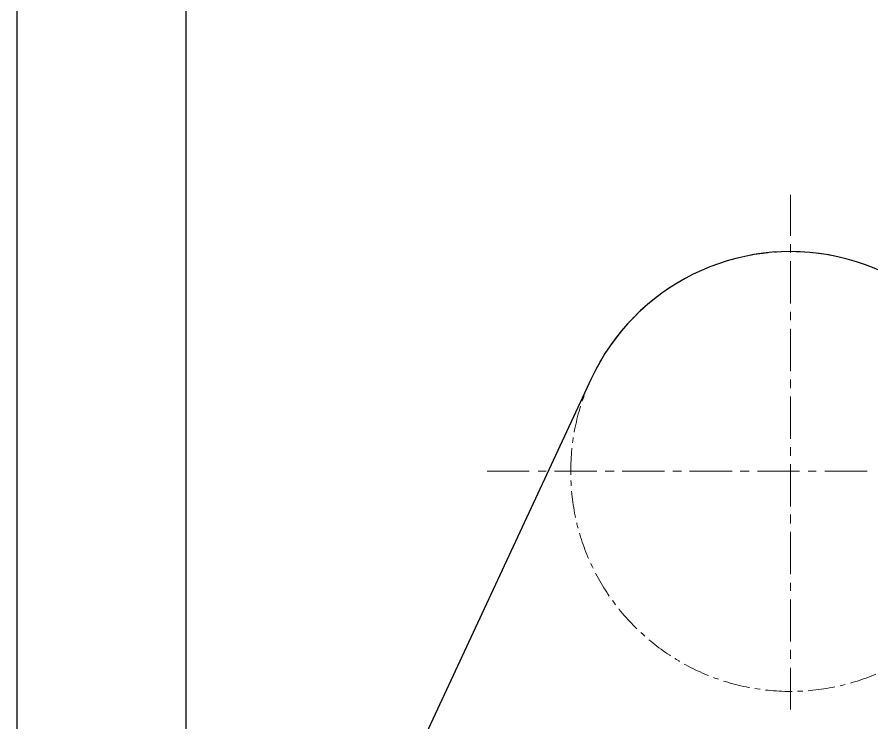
# Model space of a CAD drawing. Header units: millimetres. Extents: x -665 to 1025160, y -28012 to 4210.
# Drawn here: x 1451 to 2462, y -7264 to -6430 of the extents above; entities that cross this region are included whole.
import ezdxf

# ---------------------------------------------------------------- set-up
doc = ezdxf.new("R2010")
doc.units = ezdxf.units.MM
doc.linetypes.add('$1$CENTER', pattern=[50.8, 31.75, -6.35, 6.35, -6.35])
doc.layers.add('$1$CL', color=2, linetype='$1$CENTER', lineweight=0)
doc.layers.add('AA_Architecture', color=7, linetype='Continuous')

msp = doc.modelspace()

# ---------------------------------------------------------------- linework, layer by layer
at = {"layer": '$1$CL', "color": 1, "linetype": 'Continuous', "lineweight": 30}
msp.add_line((2129.919, -6857.419), (1794.313, -7578.259), dxfattribs=at)
at = {"layer": '$1$CL'}
msp.add_circle((2365.625, -6967.158), 260, dxfattribs=at)
at = {"layer": '$1$CL', "color": 1, "linetype": 'Continuous', "lineweight": 30}
msp.add_arc((2365.625, -6967.158), 260, 0, 155.034432, dxfattribs=at)
at = {"color": 7, "linetype": 'Continuous', "lineweight": 20, "true_color": 0x000007}
for points in [[(2365.625, -6639.877), (2365.625, -6688.332), (2365.625, -6688.332)], [(2365.625, -6698.339), (2365.625, -6708.346), (2365.625, -6708.346)], [(2365.625, -6718.353), (2365.625, -6768.389), (2365.625, -6768.389)], [(2365.625, -6778.396), (2365.625, -6788.403), (2365.625, -6788.403)], [(2365.625, -6798.41), (2365.625, -6848.446), (2365.625, -6848.446)], [(2365.625, -6858.453), (2365.625, -6868.46), (2365.625, -6868.46)], [(2365.625, -6878.467), (2365.625, -6928.502), (2365.625, -6928.502)], [(2365.625, -6938.509), (2365.625, -6948.516), (2365.625, -6948.516)], [(2006.95, -6966.951), (2056.459, -6966.951), (2056.459, -6966.951)], [(2066.992, -6966.951), (2076.473, -6966.951), (2076.473, -6966.951)], [(2086.48, -6966.951), (2136.515, -6966.951), (2136.515, -6966.951)], [(2146.522, -6966.951), (2157.056, -6966.951), (2157.056, -6966.951)], [(2166.537, -6966.951), (2216.572, -6966.951), (2216.572, -6966.951)], [(2226.579, -6966.951), (2236.586, -6966.951), (2236.586, -6966.951)], [(2226.579, -6966.951), (2236.586, -6966.951), (2236.586, -6966.951)], [(2246.067, -6966.951), (2296.629, -6966.951), (2296.629, -6966.951)], [(2246.593, -6966.951), (2296.629, -6966.951), (2296.629, -6966.951)], [(2306.109, -6966.951), (2316.643, -6966.951), (2316.643, -6966.951)], [(2326.65, -6966.951), (2376.159, -6966.951), (2376.159, -6966.951)], [(2365.625, -6958.524), (2365.625, -7008.559), (2365.625, -7008.559)], [(2386.693, -6966.951), (2396.173, -6966.951), (2396.173, -6966.951)], [(2406.18, -6966.951), (2456.215, -6966.951), (2456.215, -6966.951)], [(2365.625, -7018.039), (2365.625, -7028.573), (2365.625, -7028.573)], [(2365.625, -7038.58), (2365.625, -7088.616), (2365.625, -7088.616)], [(2365.625, -7098.623), (2365.625, -7108.103), (2365.625, -7108.103)], [(2365.625, -7118.637), (2365.625, -7168.146), (2365.625, -7168.146)], [(2365.625, -7178.153), (2365.625, -7188.687), (2365.625, -7188.687)], [(2365.625, -7178.153), (2365.625, -7187.633), (2365.625, -7187.633)], [(2365.625, -7199.22), (2365.625, -7248.729), (2365.625, -7248.729)]]:
    msp.add_lwpolyline(points, dxfattribs=at)
at = {"layer": 'AA_Architecture'}
for p, q in [((1450.625, -7994.249), (1450.625, -5594.249)), ((1650.625, -7994.249), (1650.625, -5794.249))]:
    msp.add_line(p, q, dxfattribs=at)

doc.saveas('drawing.dxf')
